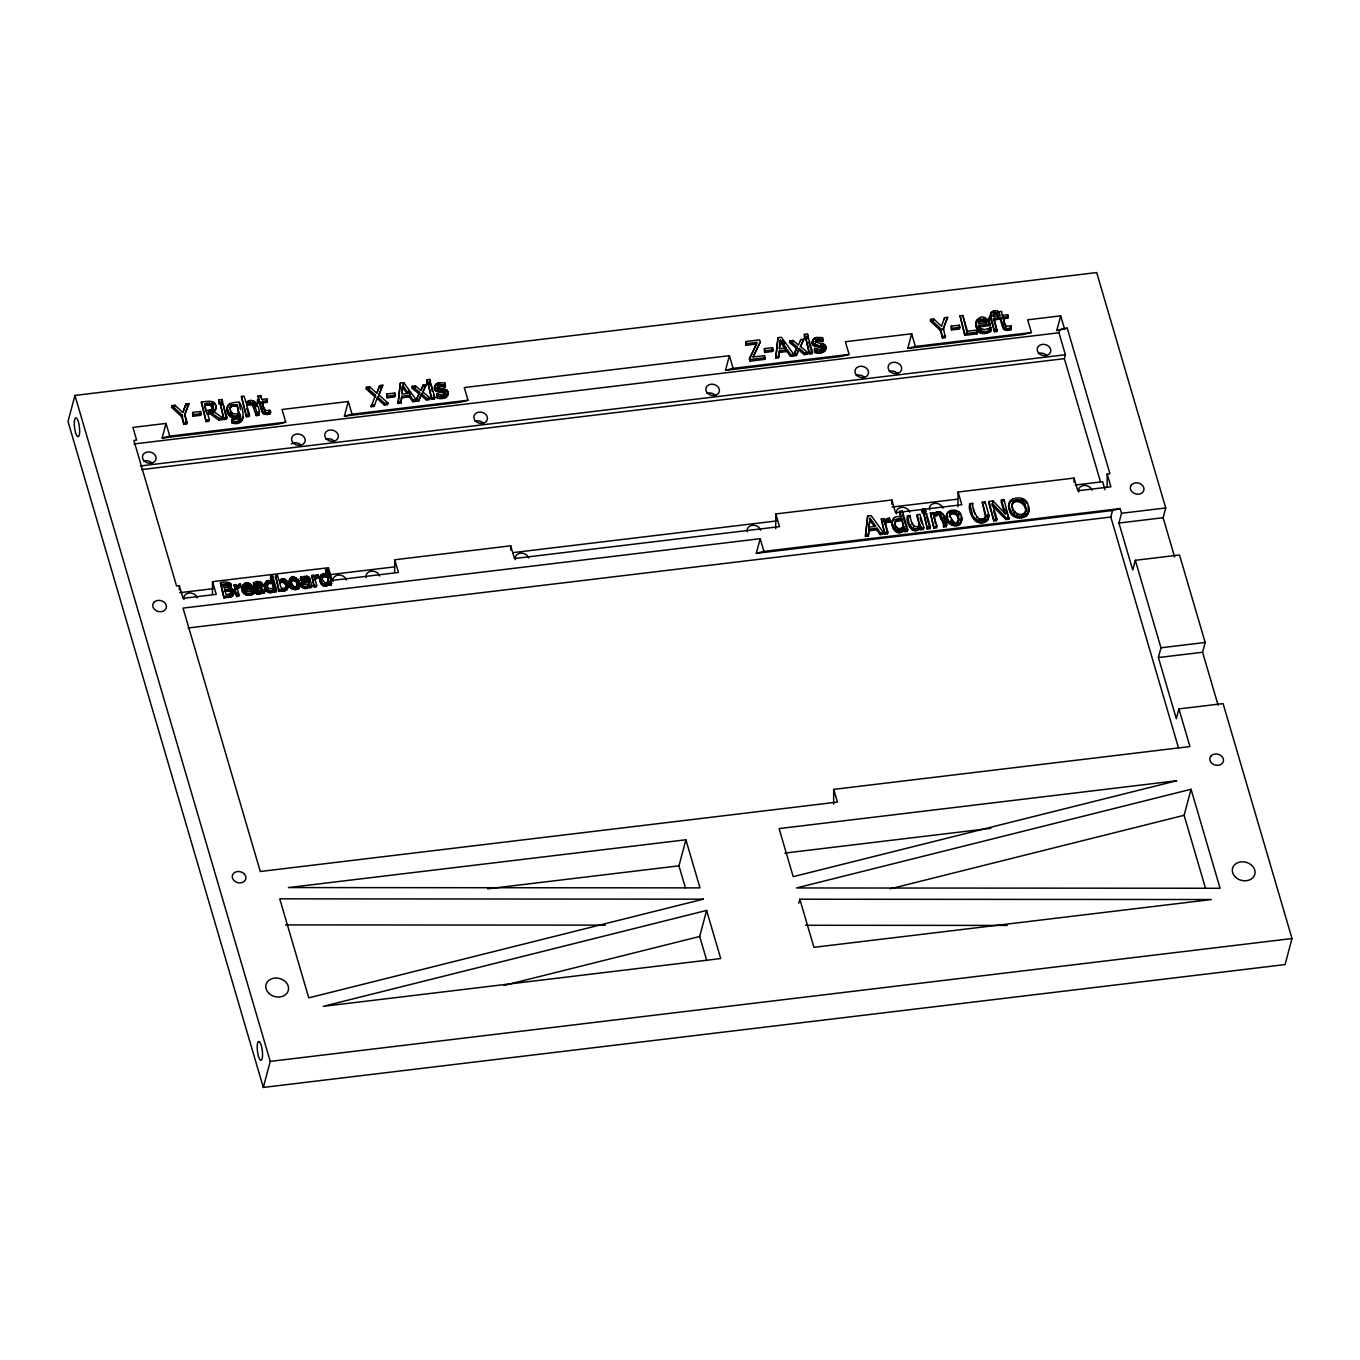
<?xml version="1.0" encoding="UTF-8"?>
<svg xmlns="http://www.w3.org/2000/svg" width="1360" height="1360" viewBox="0 0 1360 1360"><rect width="100%" height="100%" fill="white"/><g stroke="black" fill="none" stroke-linecap="round" stroke-linejoin="round"><path stroke-width="1.5" d="M239.887 414.137L239.462 415.769C235.178 420.682 227.035 416.551 227.086 410.397C226.151 402.441 234.396 402.373 239.122 402.186C244.766 409.377 245.752 426.802 232.237 423.147L231.557 420.784C232.441 417.299 243.593 421.889 239.887 414.137C234.26 420.546 224.281 411.723 228.361 404.957M179.299 589.866L179.316 585.667L176.562 586.007L133.875 440.436L136.629 440.096L132.906 427.397L166.039 423.419L169.779 436.118L285.753 422.178L282.03 409.479L348.313 401.506L352.036 414.205L468.01 400.248L464.287 387.549L729.402 355.674L733.125 368.373L849.099 354.433L845.376 341.734L911.659 333.761L915.382 346.46L1031.373 332.52L1027.65 319.821L1060.681 315.843L1064.404 328.542L1067.26 328.202L1109.947 473.756L1107.193 474.096L1107.108 486.71M212.432 594.303L212.517 581.672L328.44 567.732L332.163 580.431L398.446 572.458L394.723 559.759L510.697 545.819L514.437 558.518L779.535 526.643L775.812 513.944L891.803 500.004L895.526 512.686L961.792 504.73L958.069 492.031L1074.06 478.074L1077.783 490.773L1110.916 486.795L1107.193 474.096M394.638 572.39L394.723 559.759M510.68 550.035L510.697 545.819M775.71 528.666L775.812 513.944M833.629 804.117L833.714 789.378L1189.949 746.555L1178.916 708.917L1223.099 703.613L1292 938.536L1285.064 964.58L263.313 1087.439L68 421.464L74.936 395.42L1096.687 272.561L1165.724 507.96L1163.123 517.718L1174.615 556.92M891.769 504.203L891.803 500.004M957.984 506.753L958.069 492.031M1074.026 482.29L1074.06 478.074M985.966 515.508L985.269 518.738L985.966 515.508L982.277 502.231L985.065 501.891L988.346 513.06L988.839 516.307L987.513 520.387C977.891 528.717 968.269 514.896 969.442 505.359L969.884 503.727L972.672 503.387C972.077 508.997 978.707 526.252 985.932 516.324M438.175 385.305L438.6 388.008L446.522 389.623L448.239 392.717L445.74 396.168L437.597 396.304C434.741 390.796 442.68 397.273 444.992 394.145L444.601 391.357L437.852 390.286L434.911 386.58L436.543 383.69L439.756 382.653L444.907 383.027L445.043 387.09L439.824 386.189L437.257 388.45L439.076 384.829L445.621 385.441M825.894 347.31C826.132 353.056 819.077 354.059 814.81 352.512L814.64 348.33L820.352 349.469L822.647 348.738L823.123 347.089L814.198 344.199L812.719 342.04L812.94 339.592L816.153 337.45L822.562 337.62L822.698 341.683L818.771 340.731L815.405 341.513C818.686 344.471 829.124 342.482 825.112 350.557M415.684 401.336L416.126 399.721L403.784 382.687L400.35 383.095L398.072 403.461L400.894 403.121L401.778 396.27L409.802 395.301L413.168 400.078L412.743 401.693L418.693 400.979L421.566 393.805L426.887 398.429L430.134 398.021L429.709 399.653L426.445 400.044L421.141 395.437M400.894 403.121L401.778 396.27M793.339 355.929L793.764 354.297L781.439 337.263L778.005 337.688L775.727 358.054L778.549 357.714L779.433 350.863L787.457 349.894L790.823 354.654L790.381 356.286L796.348 355.572L799.221 348.398L804.542 353.005L807.789 352.614L807.364 354.246L804.1 354.637L798.796 350.03M778.549 357.714L779.433 350.863M868.241 536.044L869.125 529.176L877.149 528.224L880.515 532.984L880.09 534.616L883.031 534.259L883.473 532.627L871.131 515.593L867.697 516.018L865.419 536.384L868.241 536.044L869.125 529.176M401.829 392.241L402.713 385.322L408.425 393.363L401.948 394.145L402.713 385.322M779.331 348.602L779.773 343.298M780.368 339.915L779.603 348.738L786.08 347.956L785.655 349.588L779.926 341.53L780.368 339.915L786.08 347.956M869.482 521.628L868.87 528.683L870.06 518.245L875.772 526.286L869.295 527.068M445.536 393.465L445.094 395.097C444.006 390.133 431.511 393.992 434.996 385.747M823.123 347.089L822.205 350.353L822.749 349.69C821.661 344.726 809.166 348.585 812.651 340.34M291.346 583.151L290.904 584.766C288.966 581.23 294.117 578.969 296.191 581.689C297.755 590.206 299.336 583.729 296.106 579.564C287.096 575.195 293.012 592.399 298.01 584.766M398.072 403.461L400.35 383.095M775.727 358.054L778.005 337.688M865.419 536.384L867.697 516.018M950.096 513.672L949.28 517.004C959.871 496.655 962.2 540.073 949.722 515.372C953.258 510.493 960.143 516.545 958.562 521.475M231.88 591.974L230.622 593.793L226.083 594.626L224.638 589.662L230.622 589.696L231.88 591.974L230.758 595.051L231.2 593.419M233.563 594.439L233.376 589.832L229.976 587.945C235.178 582.471 223.856 580.669 220.507 582.981L224.009 598.026L231.965 596.462L233.92 590.988M286.212 586.177L284.546 581.094L281.401 580.584L279.378 581.927L281.078 587.69C289.085 591.345 286.62 579.547 279.531 583.015L279.973 581.4M322.354 576.521L321.878 581.077L322.711 576.045L327.233 575.484L328.508 582.913L327.233 575.484M901.476 520.659L895.441 521.39L894.914 525.946L895.866 519.758L901.901 519.027L903.737 528.394L901.901 519.027M1012.316 506.175L1011.891 507.807C1011.517 494.411 1031.713 505.359 1024.182 514.454C1029.605 507.875 1021.411 495.244 1013.523 501.279C1008.712 507.637 1017.841 518.602 1024.607 512.839M215.934 405.365L215.288 410.431L212.687 412.777L215.73 408.799L215.934 405.365C213.826 399.364 205.972 401.574 201.365 402.101L206.176 421.617L208.964 421.277L209.406 419.645L207.315 412.539L210.511 412.148L219.249 418.455L222.87 418.03L222.445 419.662L218.807 420.087L210.069 413.78L206.89 414.154L207.315 412.539M281.469 589.05L281.044 590.682L282.54 591.056L286.773 589.883L287.606 582.233L284.087 578.867L278.97 580.516L277.491 575.501L275.502 575.739L279.191 591.379L281.044 591.158C281.52 588.047 290.887 590.172 288.014 583.372M242.403 419.917L243.049 417.078M253.708 586.041L253.521 582.709C259.981 578.952 265.387 584.766 264.843 591.532L264.418 593.164L262.429 593.402L262.548 590.699L262.123 592.331C258.655 597.057 251.141 591.923 255.051 587.163C262.531 585.99 261.137 581.332 254.133 584.409L253.708 586.041L258.145 584.868L260.406 586.449M255.051 587.163C252.331 591.634 260.134 594.66 262.548 590.699M307.853 576.47L309.587 578.119L311.95 585.871L311.508 587.503L309.536 587.741L309.655 585.038L309.213 586.67C305.745 591.396 298.231 586.262 302.158 581.502C309.621 580.329 308.227 575.671 301.24 578.748L300.798 580.38L307.003 579.853L307.853 576.47L300.611 577.031L300.798 580.38M302.158 581.502C299.421 585.973 307.224 588.999 309.655 585.038M1028.109 513.298L1028.364 505.954C1026.375 493.119 1004.258 496.468 1009.358 509.813C1011.279 522.495 1033.515 519.52 1028.364 505.954M1028.874 509.966L1027.429 514.76M290.53 579.666C282.183 587.231 301.444 595.374 300.101 583.321C285.243 561.119 287.555 602.888 300.101 583.321M948.583 511.615C938.366 522.376 963.407 533.511 961.01 517.939L961.452 516.324C960.483 507.416 943.976 508.317 947.376 518.007C948.345 526.881 964.869 526.014 961.452 516.324M987.513 520.387L987.904 514.692M1008.848 505.767L1009.613 502.469M991.168 312.409L990.454 317.883L991.763 311.763L997.509 310.573L998.121 312.63L997.679 314.262L993.854 314.568L992.783 316.132L994.296 312.936L998.121 312.63M253.861 592.229C236.402 601.256 242.845 570.758 252.841 587.945L244.647 588.931C245.582 595.153 253.232 589.033 253.861 592.229L253.419 593.844C248.455 597.924 239.36 593.028 242.522 586.585M990.301 328.865L990.726 327.233L991.015 331.33C967.113 343.791 976.684 300.543 990.08 324.003L989.655 325.635L978.741 326.944L979.166 325.312L990.08 324.003M976.922 320.025C972.706 328.61 984.827 335.138 991.457 329.698M274.023 590.937C268.294 596.836 261.511 586.466 266.254 581.502L271.915 580.686L270.64 576.317L272.629 576.079L276.743 590.104L276.301 591.736L274.312 591.974L274.448 589.322L274.312 591.974M328.916 584.341C320.008 592.654 315.078 570.197 326.825 574.09L325.55 569.721L327.539 569.483L331.636 583.508L331.211 585.123L329.222 585.361L329.358 582.709L329.222 585.361M320.62 575.569C317.611 580.635 325.091 587.877 329.358 582.709M904.298 530.281C892.738 541.297 885.7 511.989 901.357 517.157L899.657 511.326L902.309 511.02L907.783 529.703L907.358 531.335L904.706 531.658L904.74 528.666L904.706 531.658M893.095 519.146C889.083 525.895 899.045 535.551 904.74 528.666M230.741 587.316L230.316 588.948L231.013 584.035M212.653 409.887C215.543 404.464 209.032 401.829 204.748 403.801L206.295 412.182L204.816 407.116M213.248 407.575L212.279 410.499M285.753 422.178L278.137 424.116L162.146 438.073L166.039 423.419M171.938 405.637L171.496 407.269L181.594 416.636L183.838 424.303L186.643 423.963L187.068 422.331L184.756 414.409L188.921 403.597L185.963 403.954L182.767 412.505L175.032 405.263L171.938 405.637L182.036 415.004L183.838 424.303M174.607 406.895L175.032 405.263M181.594 416.636L182.036 415.004M182.971 412.42L185.963 403.954M186.643 423.963L184.756 414.409M184.314 416.041L188.921 403.597M192.644 412.437L192.848 416.228L200.804 415.276L201.229 413.644L200.6 411.485L192.644 412.437L192.848 416.228M200.158 413.1L200.6 411.485M204.323 405.433L207.094 405.093L207.519 403.461M207.094 405.093L209.083 404.991L209.525 403.376M206.176 421.617L201.365 402.101M208.76 411.893L209.185 410.261L212.721 408.884M212.823 409.19L210.613 405.314L211.038 403.682M211.327 405.671L211.769 404.056M211.973 403.376L212.398 401.744M211.905 406.181L212.33 404.549M210.069 413.78L210.511 412.148M211.293 409.819L210.868 411.451L211.667 411.06M212.33 406.793L212.772 405.178M213.163 403.954L213.588 402.322M212.636 407.524L213.061 405.892M214.166 404.719L214.608 403.087M214.251 411.74L214.676 410.108M215.288 410.431L216.172 407.218M218.926 399.857L219.181 403.835L222.19 403.461L222.632 401.846L221.935 399.5L218.926 399.857L219.181 403.835M220.456 404.43L223.958 419.475L226.61 419.152L227.035 417.52L223.108 404.107L220.456 404.43L223.958 419.475M221.935 399.5L222.19 403.461M218.807 420.087L219.249 418.455M223.108 404.107L226.032 417.231M227.086 408.952L227.817 406.062M227.086 410.397L227.511 408.765M227.919 406.589L229.109 404.073M227.409 411.978L227.834 410.346M230.061 403.376L228.667 405.705M227.953 413.474L228.378 411.842M230.656 406.215L229.806 409.479L231.744 405.11L237.184 404.906L238.901 413.899L237.184 404.906M228.633 414.749L229.058 413.134M239.343 412.284C235.858 416.33 229.568 413.117 230.248 407.864L231.132 405.586M230.69 407.218L231.744 405.11M229.466 415.82L229.891 414.205M231.319 406.742L232.526 404.77M231.353 411.91L230.928 413.542L230.129 411.604M232.101 406.402L233.461 404.583M230.435 416.687L230.877 415.055M231.523 417.333L231.948 415.701M231.999 414.902L232.441 413.27M233.036 406.198L234.753 406.181L235.178 404.549M231.693 420.767L232.118 419.135M232.679 417.741L233.121 416.109M232.237 423.147L231.982 419.152M233.92 417.928L234.345 416.296M239.122 402.186L240.431 409.751M235.229 417.877L235.654 416.245M241.417 396.44L246.466 416.772L249.118 416.449L249.543 414.817L246.619 404.804C252.603 398.004 256.751 408.935 256.632 413.967L256.207 415.599L258.859 415.276L259.284 413.644C260.355 406.827 252.756 395.284 246.058 402.883L244.069 396.134L241.417 396.44L246.466 416.772M234.617 423.283L235.042 421.668L240.482 420.75L242.828 418.285M236.623 417.622L237.048 415.99M238.136 414.579L238.578 412.947M237.694 417.197L238.136 415.565M237.031 423.164L237.456 421.532M238.595 416.585L239.037 414.953M240.482 416.823L239.751 419.662L240.227 415.31M239.309 420.172L239.734 418.54M238.68 422.858L239.105 421.226M240.04 422.382L240.482 420.75M241.111 421.736L241.553 420.104M241.893 420.92L242.335 419.288M246.993 401.948L246.568 403.58L249.067 400.724M247.554 402.849L247.996 401.234M248.319 403.376L247.894 405.008L252.569 405.008L256.207 415.599M248.829 404.549L249.254 402.917M249.849 402.084L250.291 400.452M249.798 404.311L250.223 402.679M250.716 404.26L251.141 402.645M251.447 404.362L251.872 402.747M252.059 404.617L252.484 402.985M252.994 402.458L253.419 400.843M252.569 405.008L253.011 403.393M253.878 402.951L254.303 401.319M253.351 406.249L253.776 404.617M254.66 403.597L255.102 401.982M253.963 407.949L254.388 406.334M255.323 404.43L255.765 402.798M267.325 400.724L262.446 401.319L263.891 409.326L262.004 402.951L266.9 402.356L266.781 398.854L261.902 399.449L260.763 395.59L258.111 395.913L258.808 401.387M255.867 405.416L256.309 403.784M258.111 395.913L259.25 399.755L257.448 399.976L257.567 403.478L259.352 403.257L259.794 401.642L258.009 401.846L257.567 403.478M256.292 406.572L256.734 404.94M260.338 397.222L260.763 395.59M262.004 402.951L262.446 401.319M264.316 407.694C264.01 413.474 270.844 407.864 270.674 412.148L270.249 413.78L267.427 414.511L263.024 413.338L259.794 401.642M261.919 411.757L261.97 409.071M262.429 412.624L262.361 410.125M263.024 413.338L262.854 411.009M266.781 398.854L266.9 402.356M264.826 409.258L265.013 411.893L265.455 410.261M263.721 413.882L263.449 411.706M264.537 414.256L264.163 412.25M265.404 414.494L265.846 412.862L270.674 412.148M266.373 414.579L266.815 412.947M267.427 414.511L267.852 412.896M268.702 412.148L269.127 410.516M228.752 588.438L228.463 584.222L223.04 584.239L222.615 585.871L227.579 585.633L228.905 588.013M268.804 414.239L269.246 412.624M269.501 411.774L270.079 410.125M224.621 585.633L225.063 584.001M224.638 589.662L224.196 591.294L230.197 591.328L231.166 594.609M226.372 585.48L226.797 583.848M224.009 598.026L220.507 582.981M227.579 585.633L228.021 584.018M226.576 591.005L227.018 589.373M228.021 585.837L228.463 584.222M228.361 586.126L228.803 584.511M228.429 588.778L229.228 585.327M229.415 584.511L229.84 582.879M228.276 590.869L228.701 589.237M229.432 591.022L229.874 589.39M230.911 586.432L231.336 584.8M228.531 597.482L228.956 595.85L232.39 594.83L233.988 592.807M230.197 591.328L230.622 589.696M230.809 588.2L231.455 585.718M229.5 595.68L229.925 594.048M230.945 589.951L231.37 588.319M230.707 591.736L231.149 590.104M230.197 595.408L230.622 593.793M231.064 592.263L231.489 590.648M229.976 597.244L230.401 595.612M231.336 592.943L231.761 591.328M232.084 590.563L232.526 588.931M240.907 585.871L240.38 584.12L236.538 586.075L236.096 584.579L234.107 584.817L236.623 596.496L238.612 596.258L239.037 594.643L236.946 587.486C241.757 583.984 240.72 587.86 236.521 589.118L236.946 587.486M231.081 596.921L231.506 595.289M232.951 591.464L233.376 589.832M231.965 596.462L232.39 594.83M232.73 595.85L233.172 594.218M233.24 595.204L234.09 591.94M235.654 586.194L236.096 584.579M237.099 588.523L237.524 586.891M237.762 588.064L238.187 586.432M238.374 585.956L238.816 584.341M238.493 587.741L238.918 586.109M239.122 585.786L239.564 584.154M236.623 596.496L234.107 584.817M239.598 585.735L240.023 584.12M239.275 587.571L239.7 585.939M240.38 584.12L240.465 587.503M239.87 587.503L240.295 585.888M241.893 588.438L242.947 584.97M241.91 589.509L242.335 587.877M243.151 585.854L243.576 584.222M242.148 590.682L242.59 589.067M242.59 591.855L243.032 590.223M244.647 585.514L244.222 587.146L247.758 586.109L250.087 588.506L250.512 586.891L249.254 584.953L246.772 584.443L244.647 585.514L244.256 587.639L250.512 586.891M244.919 584.885L245.344 583.27M243.202 592.858L243.627 591.226M245.055 586.432L245.48 584.817M244.647 588.931L244.205 590.563L252.399 589.577L252.841 587.945M245.633 586.211L246.483 583.032M244.511 591.379L244.953 589.747M243.95 593.691L244.375 592.059M246.347 586.075L246.772 584.443M247.112 584.596L247.537 582.981M244.851 594.354L245.276 592.722M247.095 586.024L247.537 584.409M245.429 592.654L245.871 591.039M248.081 584.698L248.506 583.066M247.758 586.109L248.183 584.477M245.871 594.847L246.313 593.215M248.319 586.296L248.744 584.664M248.812 586.585L249.254 584.953M247.027 595.136L247.452 593.521M249.815 585.361L250.24 583.746M249.543 587.35L249.985 585.735M250.563 585.939L250.988 584.307M248.268 595.255L248.71 593.623M251.192 586.653L251.634 585.038M249.628 595.187L250.07 593.555M251.719 587.554L252.144 585.922M252.127 588.659L252.569 587.027M250.801 594.966L251.226 593.334M251.464 592.96L251.906 591.345M251.787 594.626L252.229 593.011M252.688 590.835L252.263 592.45L253.198 590.393M252.637 594.252L253.079 592.62M253.997 590.393L254.575 587.911M255.425 585.31L255.85 583.678M254.15 591.379L254.592 589.747M256.564 583.44L256.989 581.808M254.422 592.025L254.847 590.393M255.884 586.534L255.442 588.166L256.428 587.707M254.813 592.62L255.255 590.988M256.989 584.936L257.414 583.304M255.306 593.147L255.748 591.515M256.768 588.132L256.343 589.764L260.899 588.132L261.324 586.5C253.623 585.548 257.669 594.49 262.14 589.288L261.324 586.5M256.173 591.022L257.261 587.69M255.884 593.555L256.309 591.923M257.635 587.35L258.077 585.718M258.145 584.868L259.097 581.723M257.465 588.965L257.907 587.333M256.53 593.861L256.955 592.246M259.522 583.491L259.947 581.859M259.148 585.021L259.59 583.406M257.227 594.065L257.652 592.45M259.556 585.225L259.998 583.593M260.763 582.131L261.035 584.171L261.46 582.539M259.148 588.489L259.573 586.857M259.913 585.514L260.338 583.899M257.941 594.167L258.383 592.535M260.185 585.922L260.627 584.29M258.672 594.133L259.114 592.518M262.038 583.083L262.395 586.279L262.837 584.647M262.055 585.412L262.497 583.78M260.015 593.844L260.457 592.229M260.933 593.368L261.375 591.736M262.14 589.288L261.715 590.92L260.899 588.132M261.596 592.841L262.038 591.209M264.673 585.633L266.254 581.502M264.673 586.721L265.727 582.182M264.945 587.962L265.115 585.089M266.985 580.958L266.543 582.59L267.835 580.567M265.37 589.152L265.37 586.347M266.73 586.024L268.277 582.267L272.323 582.097L274.04 587.894L272.34 590.512M265.914 590.172L265.812 587.52M266.798 585.344L267.801 582.641M267.376 584.273L268.277 582.267M268.362 581.978L268.787 580.346M266.56 591.039L266.356 588.557M267.835 583.899L268.855 582.012M271.065 580.856L270.64 576.317M267.461 583.134L267.614 589.237L266.985 587.69M268.43 583.644L269.569 581.859M267.291 591.719L267.002 589.407M269.943 581.961L270.385 580.329M268.447 590.325L268.039 587.605M268.107 592.212L267.733 590.087M269.144 583.491L270.453 583.457L270.878 581.825M272.629 576.079L272.204 577.711L270.215 577.949M268.991 592.552L268.532 590.597M273.598 589.526L272.323 582.097M269.909 592.705L270.351 591.073L274.448 589.322M270.861 592.671L271.303 591.039M271.898 592.45L272.323 590.818M273.02 590.07L274.04 587.894M272.697 592.076L273.122 590.461M277.491 575.501L277.066 577.133L275.077 577.371M273.377 591.583L273.802 589.968M280.211 582.556L280.653 580.924M280.738 580.584L281.163 578.969M280.976 582.216L281.401 580.584M281.758 580.363L282.2 578.748M279.191 591.379L275.502 575.739M281.775 582.029L282.2 580.414M282.455 582.012L283.169 578.714M283.067 582.114L283.509 580.499M283.645 580.499L284.087 578.867M283.628 582.352L284.053 580.72M284.512 580.839L284.937 579.207M284.121 582.726L284.546 581.094M282.54 591.056L282.982 589.441M285.311 581.349L285.753 579.734M284.937 583.814L285.362 582.182M283.339 591.124L283.781 589.492M286.467 580.414L286.654 582.879L287.096 581.247M285.566 585.378L285.991 583.746M284.257 591.073L284.682 589.441M285.192 588.846L286.212 584.681M285.243 590.852L285.668 589.22M286.076 590.461L286.518 588.829M286.773 589.883L287.215 588.251M287.827 586.177L288.269 584.545M288.558 582.726L289.595 579.292M287.334 589.135L287.759 587.503M288.592 583.814L289.034 582.182M287.708 588.251L288.303 585.633M289.765 580.21L290.19 578.595M288.847 585.021L289.289 583.389M289.289 586.177L289.714 584.545M290.615 583.049L291.329 580.142M291.482 579.292L291.907 577.66M289.85 587.163L290.275 585.548M291.244 581.298L291.669 579.666M291.703 580.924L292.145 579.309M292.587 579.071L293.012 577.439M290.564 588.03L290.989 586.398M292.298 580.669L292.723 579.037M292.043 584.783L292.06 587.044L292.485 585.412M293.012 580.533L293.437 578.901M293.743 579.02L294.185 577.388M291.397 588.727L291.839 587.095M293.76 580.499L294.185 578.867M292.587 587.537L293.029 585.905M294.457 580.601L295.273 577.524M292.366 589.254L292.791 587.639M295.086 580.822L295.528 579.207M293.386 589.594L293.828 587.962M295.868 579.479L296.293 577.847M295.664 581.196L296.106 579.564M296.191 581.689L296.633 580.057M294.508 589.747L294.933 588.115M296.65 582.318L297.092 580.686M297.67 580.686L298.112 579.054M295.698 589.696L296.14 588.064M297.364 584.001L297.789 582.369M298.826 579.921L298.979 582.556L299.404 580.941M297.024 587.452L298.078 584.086M296.803 589.458L297.245 587.843M297.755 589.084L298.18 587.452M298.52 588.54L298.962 586.908M468.01 400.248L460.394 402.203L344.403 416.143L348.313 401.506M299.132 587.843L299.557 586.211M299.523 587.01L300.152 584.409M301.087 584.732L301.682 582.233M302.515 579.632L302.94 578.017M301.24 585.718L301.682 584.086M301.512 586.364L301.937 584.732M303.654 577.779L304.079 576.147M301.903 586.959L302.345 585.327M303.535 582.046L303.96 580.414M304.079 579.275L304.504 577.643M302.413 587.486L302.838 585.854M303.875 582.471L303.263 585.361L304.997 581.672L308.414 580.839L309.23 583.627L307.632 586.279L309.23 583.627M303.195 584.664L304.351 582.029M305.235 579.207L305.66 577.575M302.974 587.894L303.637 583.032M304.725 581.689L305.167 580.057M305.745 577.694L306.187 576.062M303.909 583.661L304.997 581.672M303.62 588.2L304.045 586.568M306.238 579.36L307.037 576.198M304.317 588.404L304.742 586.789M306.646 579.564L307.088 577.932M304.555 583.304L306.663 581.196M305.048 588.506L305.473 586.874M307.275 580.261L307.717 578.629M307.496 580.788L307.921 579.156M308.125 578.493L308.567 576.878M305.779 588.472L306.204 586.857M308.703 579.054L309.128 577.422M308.805 585.259L308.414 580.839M307.122 588.183L307.547 586.551M309.485 580.618L309.927 578.986M308.023 587.707L308.465 586.075M308.686 587.163L309.128 585.548M318.58 576.538L318.07 574.77L314.211 576.725L313.769 575.229L311.78 575.467L314.296 587.163L316.285 586.925L316.727 585.293L314.636 578.153C319.43 574.634 318.41 578.527 314.194 579.785L314.636 578.153M313.344 576.861L313.769 575.229M315.027 575.909L314.602 577.541L316.489 574.991M314.772 579.173L315.214 577.541M315.333 576.963L315.775 575.348M315.435 578.714L315.877 577.082M366.452 387.175L366.01 388.79L375.105 396.95L375.547 395.335L366.452 387.175L369.631 386.784L376.72 393.21L379.746 385.577L382.789 385.203L378.369 396.44M316.166 578.391L316.608 576.776M316.812 576.436L317.237 574.821M314.296 587.163L311.78 575.467M317.271 576.402L317.713 574.77M316.948 578.221L317.39 576.606M318.07 574.77L318.155 578.17M317.56 578.17L317.985 576.538M369.206 388.416L369.631 386.784M319.566 579.02L320.212 576.436M319.583 580.125L320.008 578.493M320.195 577.201L321.164 574.906M319.838 581.366L320.28 579.734M320.28 582.556L320.705 580.924M321.623 579.428L322.711 576.045M320.824 583.576L321.249 581.944M321.708 578.748L323.17 575.671M323.255 575.382L323.697 573.75M322.745 577.303L323.765 575.416M321.47 584.426L321.895 582.794M325.55 569.721L325.958 574.26M323.34 577.031L324.479 575.263M322.201 585.106L322.626 583.491M324.853 575.365L325.278 573.733M323 585.616L323.442 583.984M324.037 576.895L325.346 576.844L325.788 575.229M327.539 569.483L328.865 577.116M371.059 406.708L371.501 405.076L374.51 404.719L374.085 406.351L371.059 406.708L375.547 395.335M323.884 585.939L324.326 584.324M324.428 584.324L324.853 582.692L322.32 579.462M324.819 586.092L325.499 582.794L328.933 581.298M325.754 584.409L326.196 582.777M325.771 586.075L326.196 584.443M326.961 582.607L327.25 583.916M377.043 392.921L379.746 385.577M326.808 585.854L327.233 584.222M327.607 585.48L328.032 583.848M327.913 583.457L328.355 581.842M388.042 403.087L384.846 403.478L377.621 396.933L377.196 398.565L384.404 405.11L387.617 404.719L388.042 403.087L378.794 394.808L382.789 385.203M328.27 584.987L328.712 583.355M386.818 394.009L387.022 397.817L394.978 396.848L395.403 395.233L394.774 393.057L386.818 394.009L387.022 397.817M384.404 405.11L384.846 403.478M394.332 394.689L394.774 393.057M403.359 384.302L403.784 382.687M412.743 401.693L409.36 396.933L409.802 395.301M426.207 384.608L422.263 393.499L426.207 384.608L423.181 384.965L420.767 390.456L415.497 385.9L412.233 386.291L411.808 387.923L419.203 394.026L416.568 399.517M415.072 387.532L415.497 385.9M419.203 394.026L419.645 392.394L412.233 386.291M418.693 400.979L421.566 393.805M421.141 390.252L423.181 384.965M426.785 379.78L427.04 383.758L430.066 383.401L430.491 381.769L429.811 379.423L426.785 379.78L427.04 383.758M428.315 384.353L431.817 399.398L434.469 399.075L434.911 397.46L430.967 384.03L428.315 384.353L431.817 399.398M429.811 379.423L430.066 383.401M426.445 400.044L426.887 398.429M430.967 384.03L432.225 391.408M434.486 388.195L435.285 384.999M434.639 389.079L435.064 387.447M434.554 387.379L435.812 384.302M435.387 385.934L436.543 383.69M435.2 390.269L435.642 388.654M437.427 383.214L436.101 385.322M436.118 391.238L436.543 389.606M437.24 387.6L437.682 385.968M438.073 384.489L438.515 382.874M437.427 391.918L437.852 390.286M438.651 386.444L439.076 384.829M439.314 384.268L439.756 382.653M439.824 386.189L440.249 384.557M437.937 394.162L437.512 395.777L436.849 393.771L437.155 397.919C440.997 399.755 450.313 398.004 447.049 392.19L447.491 390.558M438.974 389.929L439.399 388.314M437.155 397.919L437.597 396.304M439.144 392.292L439.586 390.66M440.079 390.116L440.521 388.484M441.116 386.138L441.558 384.506M440.742 392.428L441.184 390.796M442.459 386.291L442.884 384.659M441.473 390.218L441.915 388.586M439.671 398.429L440.096 396.797M442.153 392.513L442.578 390.881M443.785 386.614L444.227 384.982M443.088 390.32L443.53 388.688M444.907 383.027L445.043 387.09M441.167 398.514L441.609 396.899M443.343 392.683L443.785 391.068M442.731 398.429L443.156 396.797M444.176 392.972L444.601 391.357M444.703 393.448L445.145 391.816M444.567 395.777L445.485 392.496M444.176 398.174L444.601 396.542M446.522 389.623L446.097 391.238L444.771 390.643M445.315 397.8L445.74 396.168M446.199 397.29L446.641 395.658M446.947 396.644L447.389 395.029M447.661 393.499L448.103 391.867M263.313 1087.439L270.232 1061.395L74.936 395.42M447.457 395.964L448.239 392.717M849.099 354.433L841.483 356.388L725.492 370.328L729.402 355.674M745.773 341.564L745.96 345.304L756.687 344.012L749.428 358.921L750.074 361.131L764.745 359.363L764.558 355.623L752.896 357.034L760.274 342.04L759.645 339.881L745.773 341.564L745.96 345.304M749.428 358.921L757.129 342.38L746.385 343.672M750.074 361.131L749.853 357.289M760.274 342.04L753.389 356.779M764.473 348.602L764.677 352.41L772.633 351.441L773.058 349.826L772.429 347.65L764.473 348.602L764.677 352.41M764.558 355.623L764.745 359.363M772.429 347.65L772.633 351.441M790.381 356.286L787.015 351.526L787.457 349.894M800.802 346.273L803.862 339.201L800.836 339.558L798.422 345.049L793.152 340.493L789.888 340.884L789.463 342.499L796.858 348.619L794.223 354.11M792.71 342.108L793.152 340.493M796.858 348.619L797.3 346.987L789.888 340.884M796.348 355.572L799.221 348.398M800.411 341.19L800.836 339.558M804.44 334.373L804.695 338.351L807.721 337.977L808.146 336.362L807.466 334.016L804.44 334.373L804.695 338.351M805.97 338.946L809.472 353.991L812.124 353.668L812.566 352.053L808.622 338.623L805.97 338.946L809.472 353.991M807.466 334.016L807.721 337.977M804.1 354.637L804.542 353.005M1218.118 705.228L1202.58 652.239L1205.181 642.464L1179.511 554.982L1135.328 560.303L1132.744 570.061L1118.94 523.039L1121.541 513.264L1120.164 508.572L1112.548 510.51L756.296 553.35L760.206 538.696L183.039 608.107L260.287 871.488L837.437 802.077L833.714 789.378M812.141 342.788L812.94 339.592M812.294 343.672L812.719 342.04M813.467 338.895L813.025 340.51L814.181 338.283M812.855 344.862L813.28 343.23M815.082 337.807L814.657 339.439L815.728 339.082M813.773 345.814L814.198 344.199M815.83 339.881L815.405 341.513L815.83 339.881L817.904 339.15L823.259 340.034M815.252 343.757L815.694 342.125M816.306 341.037L816.731 339.422M815.065 346.494L815.507 344.879M817.479 340.782L817.904 339.15M815.592 348.738L815.15 350.37L814.062 349.979M814.81 352.512L814.64 348.33M816.799 346.885L817.224 345.253M685.423 887.876L678.963 865.827L685.899 839.783L288.439 887.57L699.992 887.876L685.899 839.783M818.771 340.731L819.196 339.099M816.544 350.795L816.986 349.18M818.397 347.004L818.822 345.389M820.114 340.867L820.539 339.252M817.309 353.005L817.751 351.39L825.044 349.605L825.129 345.151M819.791 347.106L820.233 345.474M821.44 341.19L821.865 339.575M820.743 344.913L821.185 343.281M822.562 337.62L822.698 341.683M818.822 353.107L819.247 351.475M820.998 347.276L821.44 345.644M820.386 353.022L820.811 351.39M821.831 347.565L822.256 345.933M822.426 345.219L822.851 343.604M821.236 350.812L821.661 349.18M822.358 348.024L822.8 346.409M821.831 352.767L822.256 351.135M822.749 349.69L823.191 348.058M823.735 345.831L824.177 344.199M822.953 352.376L823.395 350.761M823.854 351.883L824.296 350.251M824.602 351.237L825.044 349.605M825.316 348.075L825.741 346.46M706.741 960.534L699.686 936.479L706.605 910.435L323.272 1006.332L720.715 958.545L706.605 910.435M1031.373 332.52L1023.74 334.458L907.766 348.415L911.659 333.761M870.06 518.245L869.618 519.86L874.208 526.303M930.614 319.345L930.189 320.977L940.287 330.344L942.531 338.011L945.319 337.671L943.432 328.117L947.614 317.305L944.639 317.662L941.46 326.213L933.725 318.971L930.614 319.345L940.712 328.712L942.531 338.011M880.09 534.616L876.707 529.839L877.149 528.224M933.3 320.603L933.725 318.971M881.314 518.993L884.816 534.055L887.468 533.732L887.893 532.1L885.105 522.58C891.956 521.237 890.001 515.185 884.544 520.676L884.119 522.308L883.966 518.687L881.314 518.993L884.816 534.055M885.632 519.571L885.207 521.203L886.618 518.823M887.468 533.732L885.105 522.58M884.663 524.195L885.87 521.764M885.445 523.396L886.754 521.152M887.162 519.996L887.587 518.364M886.329 522.784L887.74 520.727M887.298 522.359L888.777 520.506M889.202 518.075L889.933 522.053L888.335 522.138M889.253 519.69L889.678 518.075M889.151 522.053L889.576 520.421M940.287 330.344L940.712 328.712M889.797 522.07L890.239 520.438M889.933 522.053L890.375 520.421M944.214 319.277L944.639 317.662M943.432 328.117L943.007 329.749L947.614 317.305M891.837 523.192L892.551 520.285M891.854 524.654L892.279 523.022M893.809 518.245L893.384 519.877L894.761 517.514M892.194 526.32L892.636 524.688M892.772 527.901L893.197 526.269M894.574 523.736L895.407 520.404M895.441 521.39L895.866 519.758M893.503 529.261L893.928 527.629M896.07 520.897L896.495 519.265M896.852 520.54L897.277 518.925M894.37 530.4L894.795 528.768M899.657 511.326L900.354 516.834M895.764 528.003L895.356 524.314M897.787 520.353L898.229 518.721M895.339 531.318L895.781 529.686M897.311 527.833L897.549 529.941L897.974 528.309L896.189 526.371M896.41 531.981L896.852 530.349M899.538 520.302L899.98 518.67M951.32 326.145L951.524 329.953L959.48 328.984L959.922 327.369L959.276 325.193L951.32 326.145L951.524 329.953M901.867 512.635L902.309 511.02M798.762 903.244L799.833 899.232L1211.386 899.538L813.926 947.325L799.833 899.232M897.583 532.423L898.025 530.791M898.297 530.264L897.974 528.309M899.147 530.4L899.589 528.768L904.179 526.762M898.824 532.627L899.266 530.995M900.082 530.366L900.524 528.734M900.099 532.593L900.541 530.961M901.102 530.145L901.544 528.513M901.476 532.304L901.901 530.672M902.071 529.72L902.513 528.088M902.955 529.125L903.397 527.493M902.547 531.811L902.972 530.179M960.041 315.809L964.869 335.325L977.041 333.863L977.466 332.231L976.854 330.106L967.47 331.245L967.028 332.877L962.846 315.469L960.041 315.809L964.869 335.325M903.448 531.148L903.873 529.516M920.244 524.688C914.243 531.488 910.112 520.574 910.231 515.525L907.579 515.848L907.137 517.463C906.049 524.297 913.682 535.823 920.38 528.224L920.805 526.592L920.805 529.72L923.457 529.397L923.899 527.765L919.955 514.352L917.303 514.675L916.878 516.307L919.819 526.32L917.303 514.675M958.851 326.808L959.276 325.193M909.789 517.157L910.231 515.525M909.704 526.184L907.579 515.848M910.163 527.425L910.129 524.552M910.741 528.445L910.588 525.793M912.033 524.79L912.475 523.158M911.455 529.261L911.183 526.813M912.254 529.89L911.88 527.629M913.427 527.731L913.852 526.099M913.155 530.332L912.696 528.258M914.107 530.604L914.549 528.989L917.83 528.768L920.805 526.592M915.127 530.706L915.552 529.091M916.147 530.672L916.572 529.04M921.893 510.952L922.335 509.32L925.344 508.946L925.599 512.924L922.573 513.281L921.893 510.952L924.919 510.578L925.344 508.946M917.388 530.383L917.83 528.768M918.136 527.714L918.578 526.082M922.573 513.281L922.335 509.32M918.459 529.89L918.884 528.275M919.411 529.176L919.853 527.544M923.865 513.876L927.367 528.938L930.019 528.615L930.444 526.983L926.517 513.57L923.865 513.876L927.367 528.938M975.63 324.105L976.344 321.181M975.664 325.55L976.106 323.918M977.755 319.039L976.48 321.657M975.987 327.114L976.429 325.482M926.075 515.185L926.517 513.57M976.582 328.661L977.024 327.046M976.854 330.106L977.041 333.863M979.183 320.773L978.741 322.388L982.583 320.909L985.847 322.677L986.289 321.045L983.892 319.379L981.053 319.515L979.183 320.773L978.656 323.595L987.003 322.592L986.289 321.045M979.676 319.379L980.101 317.764M977.381 330.004L977.806 328.372M979.863 321.453L980.288 319.821M980.628 321.147L981.053 319.515M978.384 331.109L978.809 329.477M930.41 513.094L933.912 528.139L936.564 527.816L936.989 526.201L934.048 516.171C940.049 509.388 944.18 520.319 944.078 525.351L943.636 526.966L946.288 526.66L946.73 525.028C947.784 518.211 940.202 506.668 933.487 514.267L933.062 512.771L930.41 513.094L933.912 528.139M981.58 320.96L982.005 319.328M980.118 327.352L980.356 329.749L979.166 325.312M979.574 331.993L980.016 330.378M982.583 320.909L983.025 319.277M983.45 321.011L984.317 317.492M981.172 330.361L980.798 328.117M932.62 514.403L933.062 512.771M980.968 332.656L981.393 331.024M984.215 321.249L984.64 319.617M985.082 319.464L985.524 317.832M984.878 321.64L985.303 320.008M934.439 513.332L933.997 514.964L935 514.233M982.481 333.064L982.923 331.432M935.374 523.821L934.048 516.171M987.19 320.79L987.632 319.158M933.623 517.803L935.765 514.76M936.071 513.723L936.513 512.108M984.147 333.2L984.589 331.585M935.323 516.392L936.7 514.301M990.879 316.268L988.788 318.546L989.332 320.416L991.134 320.212L991.559 318.58L989.774 318.801L989.332 320.416M988.482 320.11L988.754 322.932L989.179 321.317M937.295 513.451L937.72 511.836M990.165 315.707L990.777 313.191M936.258 515.933L937.669 514.063M990.199 316.744L990.641 315.112M985.966 333.098L986.391 331.483M991.763 311.763L991.338 313.395L992.562 311.27M937.227 515.695L938.587 514.012M990.573 318.342L991.015 316.71M989.723 322.779L989.655 325.635M943.636 526.966C943.891 522.172 939.437 517.752 939.318 514.114M939.471 513.536L939.896 511.904M987.513 332.826L987.955 331.194M988.414 330.157L990.573 327.25L990.148 328.882M993.106 312.528L993.548 310.896M939.488 516.001L939.93 514.369M940.015 516.392L940.44 514.76M940.423 513.842L940.865 512.21M988.839 332.367L989.281 330.752M994.296 312.307L994.721 310.675M993.854 314.568L994.296 312.936M989.978 331.857L990.403 330.225M940.78 517.616L941.222 516.001M995.248 314.228L995.673 312.596M942.106 514.981L942.531 513.349M991.134 320.212L994.517 331.755L997.169 331.432L993.786 319.889L994.211 318.257L998.512 317.747L997.968 315.877L993.582 316.404L993.48 313.531M941.392 519.333L941.834 517.701M996.455 314.194L996.897 312.562M943.738 515.168L946.288 526.66M997.543 314.279L997.968 312.647M943.738 517.939L944.163 516.324M998.529 313.378L998.971 311.763L1001.623 311.44L1002.32 316.931M994.517 331.755L991.559 318.58M998.512 317.747L998.087 319.379L993.786 319.889M998.852 317.696L998.427 319.328L1000.212 319.124L1000.654 317.492L998.852 317.696L998.308 315.826L1000.093 315.622L998.971 311.763M946.543 516.596L947.767 512.55M946.594 518.041L947.019 516.409M946.934 519.639L947.376 518.007M949.178 512.516L949.62 510.884M997.169 331.432L994.211 318.257M947.512 521.169L947.937 519.537M950.861 510.374L950.436 512.006L951.915 511.7M950.113 514.675L950.555 513.043M948.26 522.512L948.702 520.88M950.742 514.182L951.167 512.55M1003.306 317.169L1004.734 325.176L1003.306 317.169L1008.185 316.591L1007.624 314.704L1002.745 315.299M951.524 513.842L951.966 512.21M949.212 523.651L949.637 522.019M950.606 521.492L951.031 519.86M952.476 513.655L952.918 512.023M1011.092 329.63L1010.939 325.975L1011.092 329.63L1007.233 330.429L1003.884 329.188L1000.654 317.492M950.334 524.586L950.776 522.954M1002.779 327.607L1002.83 324.921M951.643 520.71L951.915 523.005L952.34 521.373M953.479 513.604L953.904 511.989M1003.272 328.474L1003.221 325.975M954.397 513.74L954.822 512.125M951.609 525.283L952.034 523.668M1003.884 329.188L1003.714 326.859M1007.624 314.704L1007.743 318.206L1002.864 318.801M952.697 523.498L953.139 521.866M955.247 514.046L955.689 512.431M1004.581 329.732L1004.309 327.556M1007.743 318.206L1008.185 316.591M952.986 525.742L953.428 524.11M956.029 514.539L956.454 512.907M1005.38 330.106L1005.023 328.1M1005.873 327.743L1005.176 323.544M956.726 515.185L957.151 513.57M954.465 525.929L954.907 524.297M1006.264 330.344L1006.706 328.712L1011.534 328.015M957.338 516.035L957.763 514.403M1007.233 330.429L1007.658 328.797M958.698 513.859L959.14 512.244M956.437 523.719L956.862 522.087M956.063 525.861L956.505 524.229M958.273 518.279L958.715 516.647M1008.27 330.378L1008.712 328.746M957.219 523.379L957.644 521.747M959.65 514.998L960.092 513.383M958.256 521.271L957.831 522.886L959.089 518.925M957.542 525.572L957.984 523.94M1009.664 330.106L1010.106 328.474M1010.344 327.624L1010.786 325.992L1006.298 326.111M958.8 525.062L959.225 523.43M959.82 524.331L960.262 522.716M961.367 519.554L961.792 517.922M960.636 523.413L961.061 521.781M961.163 522.291L961.843 519.384M972.23 505.019L972.672 503.387M973.352 518.262L969.884 503.727M974.117 519.673L973.777 516.63M975.086 520.812L974.542 518.041M976.31 518.245L976.735 516.613M976.327 521.73L976.752 520.098L975.511 519.18M982.277 502.231L985.541 517.14M977.602 522.308L978.044 520.676L976.752 520.098M978.316 520.217L978.758 518.602M979.319 520.574L979.761 518.959M979.03 522.665L979.472 521.05L984.572 520.761L987.938 518.755M984.64 503.523L985.065 501.891M980.475 520.727L980.917 519.095M980.628 522.801L981.053 521.169M981.801 520.676L982.226 519.044M982.396 522.699L982.821 521.067M983.008 520.421L983.433 518.806M1001.487 499.919L1005.652 514.08L993.038 500.939L989.077 501.415L988.635 503.047L993.888 520.931L996.506 520.625L996.931 518.993L992.409 503.557L991.967 505.189L1005.788 519.503L1008.916 519.129L1004.105 499.613L1001.487 499.919L1001.062 501.551L1004.615 513.689M984.147 522.376L984.572 520.761M984.776 519.452L985.218 517.82M985.541 521.9L985.966 520.268M986.629 521.237L987.071 519.605M988.312 516.426L988.737 514.794M988.159 519.231L988.839 516.307M992.613 502.571L993.038 500.939M993.888 520.931L989.077 501.415M1003.663 501.228L1004.105 499.613M1009.171 504.101L1010.293 500.99M1005.788 519.503L1006.213 517.871L992.409 503.557M1008.899 507.671L1009.273 504.152M1009.851 502.622L1011.313 499.783M1067.26 328.202L1056.788 330.497L1060.681 315.843M1009.358 509.813L1009.324 506.056M1012.69 498.831L1010.888 501.415M1010.123 511.887L1009.783 508.198M1011.789 506.294L1012.826 502.214M1013.098 502.911L1013.523 501.279M1013.999 502.197L1014.424 500.582M1100.427 481.593L1064.353 358.649L1065.407 354.739L1058.947 332.758L1059.644 330.14M1011.16 513.672L1010.565 510.255M1015.121 501.721L1015.563 500.089M1013.285 509.49L1012.86 511.105L1012.265 509.473M1012.418 515.185L1011.585 512.057M1016.515 501.432L1016.957 499.8M1013.88 516.392L1014.305 514.76L1012.86 513.553M1014.951 512.074L1014.509 513.706L1013.608 512.516M1017.943 501.381L1018.385 499.749M1019.303 501.568L1019.728 499.953M1015.546 517.293L1015.971 515.661L1014.305 514.76M1016.753 515.355L1017.195 513.723M1020.561 502.027L1020.986 500.395M1021.768 500.123L1022.193 498.491M1017.348 517.854L1017.79 516.239L1023.723 516.001L1027.854 513.128M1021.717 502.724L1022.142 501.092M1022.737 503.659L1023.179 502.027M1023.383 500.99L1023.825 499.358M1019.303 518.109L1019.728 516.477M1023.655 504.832L1024.08 503.217M1024.845 502.18L1025.27 500.548M1021.36 518.007L1021.802 516.392M1024.42 506.277L1024.862 504.645M1023.264 515.168L1023.689 513.553M1025.032 507.926L1025.457 506.311M1026.103 503.693L1026.545 502.061M1023.298 517.633L1023.723 516.001M1025.406 509.609L1025.831 507.977M1024.879 513.536L1025.304 511.904M1025.508 511.088L1025.933 509.473M1025.338 512.397L1025.763 510.765M1024.964 516.97L1025.406 515.338M1026.358 516.018L1026.783 514.386M1028.381 509.677L1028.806 508.045M1178.542 747.983L1110.814 517.021L1112.548 510.51M1178.916 708.917L1176.315 718.692L1158.397 657.543L1160.981 647.785L1135.328 560.303M1205.453 888.046L1184.118 815.303L1191.054 789.259L796.518 887.961L1220.073 888.267L1191.054 789.259M229.347 586.398L224.196 588.183L223.04 584.239M374.085 406.351L377.621 396.933M416.126 399.721L419.645 392.394M793.764 354.297L797.3 346.987M803.862 339.201L800.343 346.46L807.789 352.614M273.445 588.438L268.872 588.693M308.057 584.647L304.062 584.477M988.839 328.525L984.606 329.579L981.597 328.729M300.186 578.663L301.665 578.187M162.146 438.073L169.779 436.118M344.403 416.143L352.036 414.205M725.492 370.328L733.125 368.373M907.766 348.415L915.382 346.46M1056.788 330.497L1064.404 328.542M756.296 553.35L763.929 551.395L1120.164 508.572M503.897 985.456L699.686 936.479M890.273 888.811L1184.118 815.303M258.927 592.501L259.794 592.297M306.238 582.828L307.989 582.471M185.521 405.569L188.479 405.212M219.606 402.203L222.632 401.846M379.321 387.192L382.347 386.835M427.482 382.126L430.491 381.769M805.137 336.719L808.146 336.362M206.737 410.55L209.185 410.261M422.756 386.597L425.765 386.24M193.273 414.613L201.229 413.644M387.447 396.185L395.403 395.233M765.102 350.778L773.058 349.826M951.966 328.321L959.922 327.369M184.28 422.671L187.068 422.331M206.601 419.985L209.406 419.645M224.383 417.843L227.035 417.52M246.891 415.14L249.543 414.817M256.632 413.967L259.284 413.644M401.336 397.902L409.36 396.933M778.991 352.478L787.015 351.526M398.514 401.829L401.336 401.489M413.168 400.078L419.118 399.347M432.259 397.766L434.911 397.46M750.499 359.499L765.17 357.748M776.169 356.422L778.991 356.082M790.823 354.654L796.773 353.94M809.914 352.359L812.566 352.053M942.956 336.379L945.761 336.039M965.294 333.693L977.466 332.231M994.942 330.123L997.594 329.8M133.977 443.972L1058.947 332.758M140.437 465.953L1065.407 354.739M141.508 469.608L1064.353 358.649M179.775 592.688L213.486 588.642M329.375 574.702L394.689 566.848M512.686 552.67L776.05 520.999M891.939 507.059L957.253 499.205M1075.25 485.027L1102.637 481.729L1104.983 489.719M923.015 511.666L926.041 511.292M224.434 596.394L228.956 595.85M237.048 594.881L239.037 594.643M262.871 591.77L264.843 591.532M274.754 590.342L276.743 590.104M279.616 589.764L281.486 589.526M309.961 586.109L311.95 585.871M314.738 585.531L316.727 585.293M329.647 583.746L331.636 583.508M868.683 530.808L876.707 529.839M865.861 534.752L868.683 534.412M880.515 532.984L883.473 532.627M885.241 532.423L887.893 532.1M905.131 530.026L907.783 529.703M921.247 528.088L923.899 527.765M927.792 527.306L930.444 526.983M934.337 526.524L936.989 526.201M944.078 525.351L946.73 525.028M994.33 519.299L996.931 518.993M1006.213 517.871L1009.341 517.497M1121.541 513.264L1165.724 507.96M187.952 627.997L1110.814 517.021M1118.94 523.039L1163.123 517.718M1160.981 647.785L1205.181 642.464M1158.397 657.543L1202.58 652.239M487.594 888.828L678.963 865.827M784.788 853.094L990.879 828.325M270.232 1061.395L1292 938.536M285.515 924.902L605.319 925.14M805.63 925.276L1007.165 925.429M232.679 421.515L235.042 421.668M232.56 420.937L233.835 421.09M269.416 590.92L270.351 591.073M234.753 406.181L236.742 406.538M325.346 576.844L326.808 577.116M270.453 583.457L271.898 583.712M815.252 350.897L817.751 351.39M209.083 404.991L210.613 405.314M978.044 520.676L979.472 521.05M1005.822 328.474L1006.706 328.712M264.962 412.624L265.846 412.862M913.58 528.717L914.549 528.989M1015.971 515.661L1017.79 516.239M213.112 411.145L222.87 418.03M422.705 391.867L430.134 398.021M782.238 340.595L784.703 344.012M408.289 391.119L410.754 394.536M402.271 386.954L406.861 393.38M300.611 577.031L301.24 578.748M253.521 582.709L254.133 584.409M252.756 592.008L253.419 593.844M1000.212 319.124L1002.388 326.553M989.23 316.931L989.774 318.801M962.846 315.469L967.47 331.245M1005.992 509.184L1008.916 519.129M993.667 510.969L996.506 520.625M973.335 508.742L974.967 514.318M926.636 517.106L930.019 528.615M920.091 517.905L921.774 523.651M920.38 528.224L920.805 529.72M902.428 514.505L907.358 531.335M883.966 518.687L884.544 520.676M808.758 342.176L812.124 353.668M760.206 538.696L763.929 551.395M433.347 395.25L434.469 399.075M330.038 581.128L331.211 585.123M269.654 411.757L270.249 413.78M259.352 403.257L261.545 410.703M257.448 399.976L258.009 401.846M309.213 586.67L309.536 587.741M257.822 411.791L258.859 415.276M246.772 408.425L249.118 416.449M239.462 415.769L239.802 416.942M272.782 579.717L276.301 591.736M263.398 589.713L264.418 593.164M262.123 592.331L262.429 593.402M237.558 592.688L238.612 596.258M212.517 581.672L216.24 594.371L183.039 598.366L179.316 585.667M1038.343 353.549A6.902 5.61 14.9 0 1 1046.571 355.283M889.219 371.484A6.902 5.61 14.9 0 1 898.518 374.493M856.086 375.462A6.902 5.61 14.9 0 1 864.314 377.196M706.962 393.397A6.902 5.61 14.9 0 1 716.261 396.406M474.997 421.294A6.902 5.61 14.9 0 1 483.225 423.028M325.873 439.229A6.902 5.61 14.9 0 1 334.101 440.963M291.312 443.972A6.902 5.61 14.9 0 1 300.968 444.941M143.616 461.142A6.902 5.61 14.9 0 1 151.844 462.876M333.132 581.553A6.902 5.61 14.9 0 1 338.113 575.11A6.902 5.61 14.9 0 1 346.392 579.972M515.406 559.64A6.902 5.61 14.9 0 1 520.37 553.197A6.902 5.61 14.9 0 1 528.649 558.042M747.371 531.743A6.902 5.61 14.9 0 1 752.335 525.3A6.902 5.61 14.9 0 1 760.631 530.162M929.628 509.83A6.902 5.61 14.9 0 1 934.609 503.387A6.902 5.61 14.9 0 1 942.888 508.232M1078.752 491.895A6.902 5.61 14.9 0 1 1083.716 485.469A6.902 5.61 14.9 0 1 1092.012 490.314M896.495 513.825A6.902 5.61 14.9 0 1 901.459 507.382A6.902 5.61 14.9 0 1 909.738 512.227M366.282 577.575A6.902 5.61 14.9 0 1 371.246 571.132A6.902 5.61 14.9 0 1 379.542 575.977M184.025 599.488A6.902 5.61 14.9 0 1 188.989 593.045A6.902 5.61 14.9 0 1 197.268 597.89M153.714 602.633L153 603.925A6.902 5.61 14.9 0 0 156.842 611.014A6.902 5.61 14.9 0 0 165.427 609.484L166.141 608.192A6.902 5.61 14.9 0 0 162.299 601.086A6.902 5.61 14.9 0 0 153.714 602.633M1131.299 485.078L1130.585 486.37A6.902 5.61 14.9 0 0 1134.427 493.476A6.902 5.61 14.9 0 0 1143.012 491.929L1143.726 490.637A6.902 5.61 14.9 0 0 1139.867 483.548A6.902 5.61 14.9 0 0 1131.299 485.078M1210.808 756.228L1210.094 757.52A6.902 5.61 14.9 0 0 1213.953 764.609A6.902 5.61 14.9 0 0 1222.521 763.079L1223.235 761.787A6.902 5.61 14.9 0 0 1219.393 754.681A6.902 5.61 14.9 0 0 1210.808 756.228M703.307 899.164L308.771 997.849L279.752 898.841L703.307 899.164M1176.553 780.776L793.203 876.673L779.11 828.58L1176.553 780.776M259.284 1041.624L258.621 1041.505A9.503 2.448 83.1 0 0 257.363 1050.447A9.503 2.448 83.1 0 0 260.474 1060.188L261.137 1060.307A9.503 2.448 83.1 0 0 262.395 1051.365A9.503 2.448 83.1 0 0 259.284 1041.624M244.001 873.681L242.607 872.644A6.902 5.61 14.9 0 0 233.733 873.205A6.902 5.61 14.9 0 0 234.175 880.702L235.569 881.756A6.902 5.61 14.9 0 0 244.443 881.195A6.902 5.61 14.9 0 0 244.001 873.681M74.409 421.158A9.503 2.448 83.1 0 0 77.588 436.543A9.503 2.448 83.1 0 0 78.948 424.082A9.503 2.448 83.1 0 0 74.409 421.158M856.834 375.428A6.902 5.61 14.9 0 0 868.309 374.051A6.902 5.61 14.9 0 0 860.081 366.282A6.902 5.61 14.9 0 0 856.834 375.428M707.71 393.363A6.902 5.61 14.9 0 0 719.185 391.986A6.902 5.61 14.9 0 0 710.957 384.217A6.902 5.61 14.9 0 0 707.71 393.363M293.471 443.173A6.902 5.61 14.9 0 0 304.963 441.796A6.902 5.61 14.9 0 0 296.735 434.027A6.902 5.61 14.9 0 0 293.471 443.173M144.347 461.108A6.902 5.61 14.9 0 0 155.839 459.731A6.902 5.61 14.9 0 0 147.611 451.945A6.902 5.61 14.9 0 0 144.347 461.108M475.745 421.26A6.902 5.61 14.9 0 0 487.22 419.883A6.902 5.61 14.9 0 0 478.992 412.097A6.902 5.61 14.9 0 0 475.745 421.26M889.967 371.45A6.902 5.61 14.9 0 0 901.442 370.073A6.902 5.61 14.9 0 0 893.231 362.304A6.902 5.61 14.9 0 0 889.967 371.45M1039.091 353.515A6.902 5.61 14.9 0 0 1050.566 352.138A6.902 5.61 14.9 0 0 1042.338 344.369A6.902 5.61 14.9 0 0 1039.091 353.515M326.621 439.195A6.902 5.61 14.9 0 0 338.096 437.818A6.902 5.61 14.9 0 0 329.868 430.032A6.902 5.61 14.9 0 0 326.621 439.195M1235.509 877.166A11.509 9.333 14.9 0 0 1254.634 874.854A11.509 9.333 14.9 0 0 1240.932 861.9A11.509 9.333 14.9 0 0 1235.509 877.166M268.974 993.378A11.509 9.333 14.9 0 0 288.116 991.083A11.509 9.333 14.9 0 0 274.397 978.129A11.509 9.333 14.9 0 0 268.974 993.378"/></g></svg>
